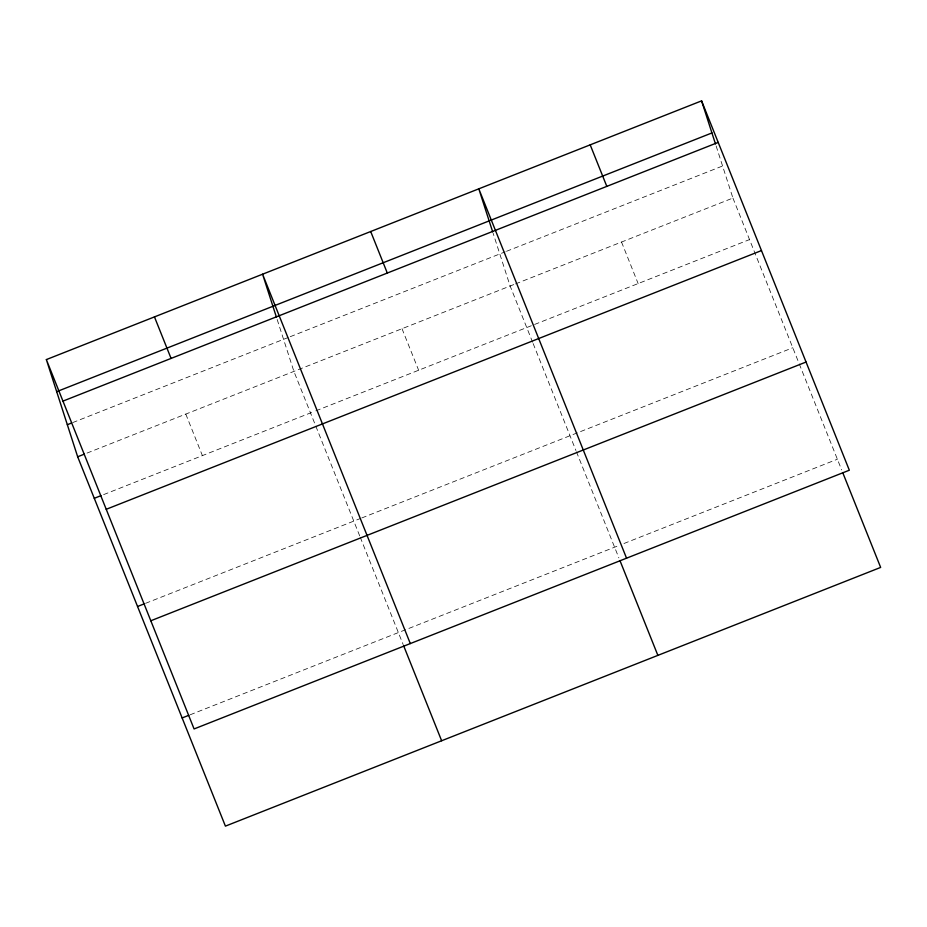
<?xml version="1.0" encoding="UTF-8"?>
<svg xmlns="http://www.w3.org/2000/svg" width="927" height="927" viewBox="0 0 927 927"><rect width="100%" height="100%" fill="white"/><g stroke="black" fill="none" stroke-linecap="round" stroke-linejoin="round"><path stroke-width="0.7" stroke-dasharray="4.63 3.48" d="M72.677 422.596L288.911 337.219M290.244 336.686L505.169 251.831M506.513 251.298L722.585 165.991M87.022 453.083L514.161 284.427M515.505 283.905L732.921 198.054L715.922 145.33M103.627 494.612L314.52 411.345M315.852 410.823L749.526 239.583M145.562 603.326L360.464 518.471M361.797 517.95L792.794 347.764M190.151 714.787L618.622 545.609M623.987 543.489L837.382 459.224M732.921 198.054L798.703 362.538M799.248 363.882L841.658 469.919M621.53 242.04L638.135 283.569M532.619 342.237L510.14 286.026L493.141 233.303M533.152 343.581L575.922 450.51M576.467 451.843L618.865 557.88M402.017 328.714L418.633 370.244M359.699 535.887L293.905 371.403L276.906 318.679M360.232 537.22L403.175 644.589M185.794 414.091L202.399 455.62"/><path stroke-width="1.39" d="M46.35 359.583L701.588 100.869L849.329 470.221L194.079 728.946L46.35 359.583L77.671 456.779L225.412 826.131L880.65 567.417L842.724 472.585M56.686 391.657L711.936 132.943M62.955 401.113L718.205 142.399M67.335 424.705L71.344 423.118M77.671 456.779L84.345 454.137M94.287 498.309L100.962 495.667M106.234 509.294L761.473 250.58M137.555 606.49L144.23 603.848M150.811 620.766L806.05 362.04M182.132 717.95L188.807 715.308M590.198 144.855L606.814 186.385M626.548 558.193L478.807 188.83L492.7 231.924M619.943 560.545L657.869 655.377M370.696 231.518L387.301 273.048M410.313 643.57L262.584 274.207L276.466 317.301M403.708 645.922L441.634 740.754M154.461 316.895L171.078 358.425M701.588 100.869L715.482 143.952"/></g></svg>
